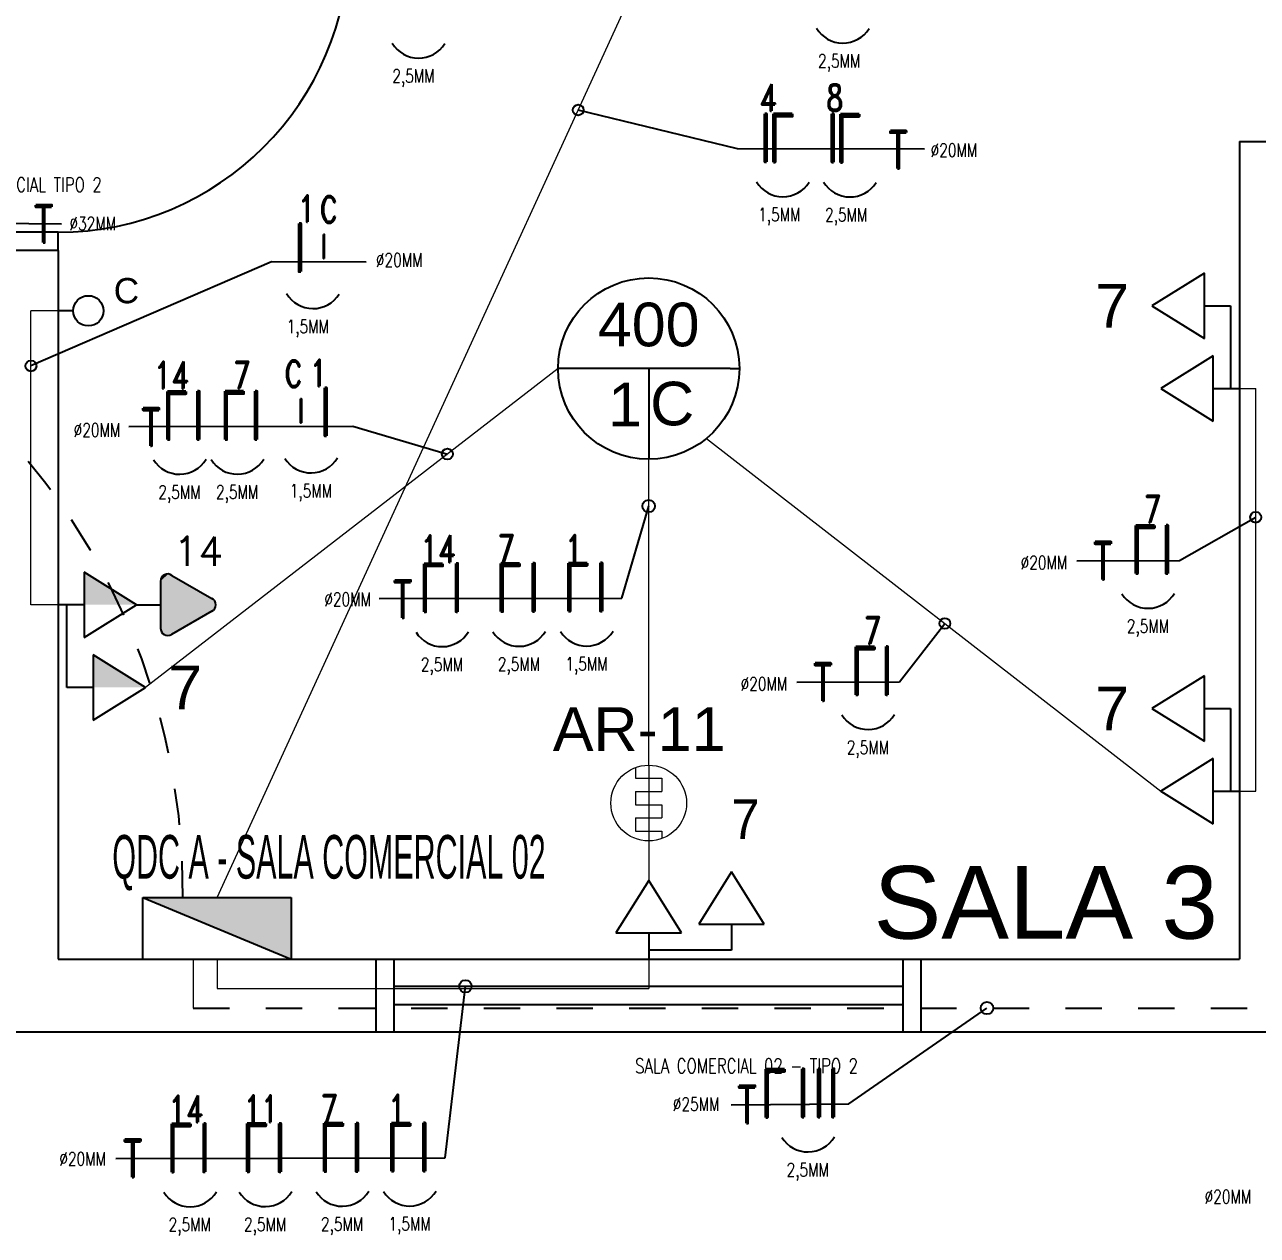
# Model space of a CAD drawing. Header units: metres. Extents: x 2999 to 3164, y 1641 to 1678.
# Drawn here: x 3033.813 to 3037.204, y 1668.927 to 1672.259 of the extents above; entities that cross this region are included whole.
import ezdxf
from ezdxf.enums import TextEntityAlignment as Align

# ---------------------------------------------------------------- set-up
doc = ezdxf.new("R2010")
doc.units = ezdxf.units.M
doc.linetypes.add('DASHDOT', pattern=[1, 0.5, -0.25, 0, -0.25])
for name, color, linetype in [('ELETRODUTO EMBUTIDO LAJE PAREDE', 2, 'Continuous'), ('ELETRODUTO LUMINÁRIA', 3, 'Continuous'), ('ELETRODUTO TEXTO', 250, 'Continuous'), ('PAREDE', 4, 'Continuous'), ('PDF3_DI-Barramento Fase 3', 4, 'Continuous'), ('TOMADAS-ENERGIA', 1, 'Continuous'), ('VISTA', 251, 'Continuous')]:
    doc.layers.add(name, color=color, linetype=linetype)
for name, color, linetype, lineweight in [('ELETRODUTOS', 5, 'Continuous', 20), ('REDE ELETRICA', 7, 'Continuous', 9), ('TOMADAS', 20, 'Continuous', 13)]:
    doc.layers.add(name, color=color, linetype=linetype, lineweight=lineweight)
doc.styles.add('GYN_Carimbo_Página', font='arial.ttf', dxfattribs={"height": 0.6})
doc.styles.add('GYN_Dispositivos', font='arial.ttf', dxfattribs={"height": 0.2})
doc.styles.add('ROMAND', font='romand__.ttf', dxfattribs={"width": 0.75})
doc.styles.add('ROMANS', font='ROMANS.shx', dxfattribs={"width": 0.8, "height": 0.1})
doc.styles.get("Standard").update_dxf_attribs({"font": 'arial.ttf', "height": 0.2})

# ---------------------------------------------------------------- blocks, each defined once
blk = doc.blocks.new('*U62')
for p, q in [((-0.3732, 0), (-0.4158, 0)), ((0.3732, 0), (-0.3732, 0)), ((0, 0), (0, -0.3732)), ((0.3732, 0), (0.4158, 0)), ((0, -0.3732), (0, -0.4158))]:
    blk.add_line(p, q)
blk.add_circle((0, 0), 0.4158)
at = {"color": 7, "style": 'GYN_Dispositivos'}
blk.add_attdef('P', text='', height=0.2, dxfattribs=at).set_placement((0, 0.1596), align=Align.BOTTOM_CENTER)
blk.add_attdef('CI', text='', height=0.2, dxfattribs=at).set_placement((-0.1596, 0), align=Align.TOP_RIGHT)
blk.add_attdef('CM', text='', height=0.2, dxfattribs=at).set_placement((0.1596, 0), align=Align.TOP_LEFT)
blk = doc.blocks.new('*U53')
for p, q in [((0, 0.36), (-0.15, 0.12)), ((0.15, 0.12), (0, 0.36)), ((-0.15, 0.12), (0.15, 0.12)), ((0, 0.12), (0, 0))]:
    blk.add_line(p, q)
at = {"layer": 'REDE ELETRICA', "style": 'GYN_Carimbo_Página'}
blk.add_attdef('CIRCUITO', text='', height=0.2, dxfattribs=at).set_placement((0, 0.5421), align=Align.MIDDLE_CENTER)
blk = doc.blocks.new('*U54')
for points in [[(0, 0.36), (-0.075, 0.24), (0, 0.24)], [(0, 0.24), (-0.075, 0.24), (-0.15, 0.12), (0, 0.12)]]:
    blk.add_hatch(color=256).paths.add_polyline_path(points)
for p, q in [((0, 0.36), (-0.15, 0.12)), ((0.15, 0.12), (0, 0.36)), ((-0.15, 0.12), (0.15, 0.12)), ((0, 0.12), (0, 0))]:
    blk.add_line(p, q)
at = {"layer": 'REDE ELETRICA', "style": 'GYN_Carimbo_Página'}
blk.add_attdef('CIRCUITO', text='', height=0.2, dxfattribs=at).set_placement((0, 0.5421), align=Align.MIDDLE_CENTER)
blk = doc.blocks.new('TEALT03')
for p, q in [((-1.617, 1.949), (-0.353, 4.139)), ((0.353, 4.139), (1.631, 1.925)), ((-1.297, 1.32), (1.28, 1.32)), ((0, 0), (0, 1.32))]:
    blk.add_line(p, q)
for centre, start, end in [((0, 3.967), 26.04787, 153.95213), ((-1.302, 1.713), 143.13324, 270.77697), ((1.3, 1.713), 267.18113, 32.56886)]:
    blk.add_arc(centre, 0.393, start, end)
at = {"linetype": 'Continuous'}
for points in [[(-1.617, 1.949), (1.487, 1.367), (-0.353, 4.139)], [(-0.353, 4.139), (1.64, 1.516), (-0.208, 4.3)], [(1.64, 1.516), (-0.353, 4.139), (1.487, 1.367)], [(-0.208, 4.3), (1.693, 1.721), (0, 4.36)], [(1.693, 1.721), (-0.208, 4.3), (1.64, 1.516)], [(0, 4.36), (1.631, 1.925), (0.208, 4.3)], [(1.631, 1.925), (0, 4.36), (1.693, 1.721)], [(0.353, 4.139), (0.208, 4.3), (1.631, 1.925)], [(-1.694, 1.75), (1.28, 1.32), (-1.617, 1.949)], [(1.28, 1.32), (-1.694, 1.75), (-1.307, 1.32)], [(-1.655, 1.54), (-1.307, 1.32), (-1.694, 1.75)], [(-1.307, 1.32), (-1.655, 1.54), (-1.512, 1.381)], [(1.487, 1.367), (-1.617, 1.949), (1.28, 1.32)]]:
    blk.add_solid(points, dxfattribs=at)
at = {"style": 'ROMANS', "flags": 8}
for tag, p in [('020', (-4.819, 2.032)), ('001', (3.506, 2.072))]:
    blk.add_attdef(tag, text='', height=1.6, dxfattribs=at).set_placement(p, align=Align.MIDDLE_CENTER)
blk = doc.blocks.new('TomadaAr')
at = {"layer": 'TOMADAS', "ltscale": 3}
for p, q in [((-0.0363, 0.311), (-0.0363, 0.2816)), ((0, 0.3175), (0, 0)), ((-0.0363, 0.2816), (0.0363, 0.2816)), ((0.0363, 0.2816), (0.0363, 0.2453)), ((-0.0363, 0.2453), (0.0363, 0.2453)), ((-0.0363, 0.2453), (-0.0363, 0.2089)), ((-0.0363, 0.2089), (0.0363, 0.2089)), ((0.0363, 0.2089), (0.0363, 0.1726)), ((-0.0363, 0.1726), (0.0363, 0.1726)), ((-0.0363, 0.1726), (-0.0363, 0.1363)), ((-0.0363, 0.1363), (0.0363, 0.1363)), ((0.0363, 0.1363), (0.0363, 0.1157))]:
    blk.add_line(p, q, dxfattribs=at)
blk.add_circle((0, 0.2133), 0.1042, dxfattribs=at)
blk.add_attdef('AR-CI', text='', height=0.12).set_placement((-0.0261, 0.357), align=Align.CENTER)
blk = doc.blocks.new('Quadro terminal.')
blk.add_hatch(color=256).paths.add_polyline_path([(-0.3403, 0.2116), (0.3403, -0.0705), (0.3403, 0.2116)])
at = {"ltscale": 0.05}
for p, q in [((-0.3403, -0.0705), (-0.3403, 0.2116)), ((-0.3403, 0.2116), (0.3403, 0.2116)), ((-0.3403, 0.2116), (0.3403, -0.0705)), ((0.3403, 0.2116), (0.3403, -0.0705)), ((-0.3403, -0.0705), (0.3403, -0.0705))]:
    blk.add_line(p, q, dxfattribs=at)
at = {"layer": 'REDE ELETRICA', "style": 'GYN_Carimbo_Página'}
blk.add_attdef('CM', text='', height=0.2, rotation=360, dxfattribs=at).set_placement((-0.2537, 0.2384), align=Align.BOTTOM_LEFT)
blk = doc.blocks.new('*U50')
blk.add_line((0, 0.12), (0, 0))
blk.add_circle((0, 0.24), 0.12)
at = {"layer": 'REDE ELETRICA', "style": 'GYN_Carimbo_Página'}
blk.add_attdef('COMANDO', text='', height=0.2, dxfattribs=at).set_placement((0, 0.5421), align=Align.MIDDLE_CENTER)

msp = doc.modelspace()

# ---------------------------------------------------------------- linework, layer by layer
at = {"layer": 'ELETRODUTO EMBUTIDO LAJE PAREDE', "linetype": 'DASHDOT', "ltscale": 0.005}
msp.add_line((3034.2764, 1669.5525), (3037.6805, 1669.5525), dxfattribs=at)
msp.add_arc((3032.3906, 1669.8738), 1.8581, 359.4708, 109.3079, dxfattribs=at)
at = {"layer": 'ELETRODUTO LUMINÁRIA'}
for p, q in [((3037.1306, 1671.4848), (3037.1306, 1671.2572)), ((3033.9292, 1670.4347), (3033.9292, 1670.6623)), ((3037.1306, 1670.3767), (3037.1306, 1670.1491)), ((3035.7575, 1669.7116), (3035.5299, 1669.7116))]:
    msp.add_line(p, q, dxfattribs=at)
at = {"layer": 'ELETRODUTO TEXTO', "linetype": 'Continuous', "ltscale": 0.005}
for p, q in [((3035.7743, 1671.917), (3035.336, 1672.0238)), ((3034.4918, 1671.6059), (3033.8303, 1671.3195)), ((3034.7157, 1671.1537), (3034.976, 1671.077)), ((3035.4564, 1670.6809), (3035.5299, 1670.9339)), ((3036.9902, 1670.7837), (3037.1999, 1670.903)), ((3036.2197, 1670.45), (3036.3447, 1670.6108)), ((3034.9698, 1669.14), (3035.0256, 1669.6123)), ((3036.0809, 1669.2887), (3036.4606, 1669.5525))]:
    msp.add_line(p, q, dxfattribs=at)
at = {"layer": 'ELETRODUTO TEXTO', "linetype": 'Continuous'}
for p, q in [((3036.2885, 1671.9161), (3035.7743, 1671.917)), ((3033.9144, 1671.71), (3033.5905, 1671.7122)), ((3034.753, 1671.6052), (3034.4918, 1671.6059)), ((3034.1, 1671.1528), (3034.7157, 1671.1537)), ((3036.708, 1670.7829), (3036.9905, 1670.7837)), ((3034.7885, 1670.68), (3035.4564, 1670.6809)), ((3035.9375, 1670.4492), (3036.22, 1670.45)), ((3035.757, 1669.2866), (3036.0809, 1669.2887)), ((3034.0641, 1669.1384), (3034.9698, 1669.14))]:
    msp.add_line(p, q, dxfattribs=at)
at = {"layer": 'ELETRODUTO TEXTO', "linetype": 'Continuous', "ltscale": 0.005}
for centre, radius in [((3035.336, 1672.0238), 0.0149), ((3033.8303, 1671.3195), 0.0149), ((3034.976, 1671.077), 0.0149), ((3035.5299, 1670.9339), 0.017), ((3037.1999, 1670.903), 0.0149), ((3036.3447, 1670.6108), 0.0149), ((3035.0256, 1669.6123), 0.017), ((3036.4606, 1669.5525), 0.017)]:
    msp.add_circle(centre, radius, dxfattribs=at)
at = {"layer": 'ELETRODUTO TEXTO'}
for centre, start, end in [((3036.0642, 1672.2926), 210.9889, 328.0806), ((3034.8971, 1672.2513, 0.1692), 210.9889, 328.0806), ((3035.8994, 1671.8698), 210.9889, 328.0806), ((3036.0835, 1671.8693), 210.9889, 328.0806), ((3034.6063, 1671.5621, 0.1692), 210.9889, 328.0806), ((3034.2394, 1671.1063), 211.9194, 329.0111), ((3034.3981, 1671.1065), 211.9194, 329.0111), ((3034.6011, 1671.1099, 0.1692), 211.9194, 329.0111), ((3036.904, 1670.7374), 211.9194, 329.0111), ((3034.9617, 1670.6319), 211.9194, 329.0111), ((3035.1735, 1670.6328), 211.9194, 329.0111), ((3035.3592, 1670.6336), 211.9194, 329.0111), ((3036.1335, 1670.4038), 211.9194, 329.0111), ((3035.968, 1669.2414), 211.9194, 329.0111), ((3034.2677, 1669.0905), 211.9194, 329.0111), ((3034.4751, 1669.091), 211.9194, 329.0111), ((3034.6869, 1669.0919), 211.9194, 329.0111), ((3034.8725, 1669.0926), 211.9194, 329.0111)]:
    msp.add_arc(centre, 0.0848, start, end, dxfattribs=at)
at = {"layer": 'ELETRODUTOS', "linetype": 'Continuous', "ltscale": 0.005}
for p, q in [((3034.3424, 1669.8566), (3035.5299, 1672.4467)), ((3033.8303, 1670.6623), (3033.8303, 1671.4712)), ((3033.9049, 1671.4712), (3033.8303, 1671.4712)), ((3033.9049, 1670.6623), (3033.8303, 1670.6623)), ((3034.2764, 1669.6873), (3034.2764, 1669.5525))]:
    msp.add_line(p, q, dxfattribs=at)
at = {"layer": 'ELETRODUTOS'}
for p, q in [((3035.2804, 1671.3123), (3034.1452, 1670.4347)), ((3037.1549, 1671.2572), (3037.1999, 1671.2572)), ((3037.1999, 1670.1491), (3037.1999, 1671.2572)), ((3035.6891, 1671.1202), (3036.9389, 1670.1491)), ((3035.5299, 1670.2208), (3035.5299, 1671.0629)), ((3037.1549, 1670.1491), (3037.1999, 1670.1491)), ((3034.3424, 1669.6873), (3034.3424, 1669.6062)), ((3035.5299, 1669.6873), (3035.5299, 1669.6062)), ((3034.3424, 1669.6062), (3035.5299, 1669.6062))]:
    msp.add_line(p, q, dxfattribs=at)
at = {"layer": 'PAREDE'}
for p, q in [((3037.1549, 1671.9373), (3037.1549, 1669.6873)), ((3037.1549, 1671.9373), (3037.3049, 1671.9373)), ((3033.9049, 1669.6873), (3034.7799, 1669.6873)), ((3034.7799, 1669.4873), (3034.7799, 1669.6873)), ((3036.2799, 1669.6873), (3037.1549, 1669.6873)), ((3036.2799, 1669.4873), (3036.2799, 1669.6873)), ((3030.1299, 1669.4873), (3034.7799, 1669.4873)), ((3036.2799, 1669.4873), (3040.7549, 1669.4873))]:
    msp.add_line(p, q, dxfattribs=at)
at = {"layer": 'PAREDE', "linetype": 'Continuous'}
for q in [(3033.7049, 1671.6373), (3033.9049, 1669.6873)]:
    msp.add_line((3033.9049, 1671.6373), q, dxfattribs=at)
at = {"layer": 'VISTA', "linetype": 'Continuous'}
for p, q in [((3033.9049, 1671.6873), (3033.7049, 1671.6873)), ((3033.9049, 1671.6373), (3033.9049, 1671.6873))]:
    msp.add_line(p, q, dxfattribs=at)
at = {"layer": 'VISTA'}
for p, q in [((3034.7799, 1669.6873), (3036.2799, 1669.6873)), ((3034.8299, 1669.4873), (3034.8299, 1669.6873)), ((3036.2299, 1669.4873), (3036.2299, 1669.6873)), ((3034.8299, 1669.6123), (3036.2299, 1669.6123)), ((3034.8299, 1669.5623), (3036.2299, 1669.5623)), ((3034.7799, 1669.4873), (3036.2799, 1669.4873))]:
    msp.add_line(p, q, dxfattribs=at)
at = {"layer": 'VISTA', "linetype": 'Continuous'}
msp.add_arc((3033.9049, 1672.4873), 0.8, 270, 0, dxfattribs=at)

# ---------------------------------------------------------------- block references
at = {"layer": 'ELETRODUTO LUMINÁRIA'}
ref = msp.add_blockref('*U50', (3033.9049, 1671.4712), dxfattribs=dict(at, xscale=0.3470493322652681, yscale=0.3470493322652681, zscale=0.3470493322652681, rotation=270))
ref.add_attrib('COMANDO', 'C', dxfattribs={"layer": 'REDE ELETRICA', "height": 0.0694, "style": 'GYN_Carimbo_Página'}).set_placement((3034.093, 1671.4712), align=Align.BOTTOM_CENTER)
ref = msp.add_blockref('*U62', (3035.5299, 1671.3123), dxfattribs=dict(at, xscale=0.6000000000000001, yscale=0.6000000000000001, zscale=0.6000000000000001))
ref.add_attrib('P', '400', dxfattribs={"layer": '0', "color": 7, "height": 0.12, "style": 'GYN_Dispositivos'}).set_placement((3035.5299, 1671.3376), align=Align.BOTTOM_CENTER)
ref.add_attrib('CI', '1', dxfattribs={"layer": '0', "color": 7, "height": 0.12, "style": 'GYN_Dispositivos'}).set_placement((3035.5117, 1671.2733), align=Align.TOP_RIGHT)
ref.add_attrib('CM', 'C', dxfattribs={"layer": '0', "color": 7, "height": 0.12, "style": 'GYN_Dispositivos'}).set_placement((3035.534, 1671.276), align=Align.TOP_LEFT)
ref = msp.add_blockref('*U53', (3037.1306, 1671.4848), dxfattribs=dict(at, xscale=0.6000000000000001, yscale=0.6000000000000001, zscale=0.6000000000000001, rotation=90))
ref.add_attrib('CIRCUITO', '7', dxfattribs={"layer": 'REDE ELETRICA', "height": 0.12, "style": 'GYN_Carimbo_Página'}).set_placement((3036.8053, 1671.4848), align=Align.MIDDLE_CENTER)
at = {"layer": 'ELETRODUTO LUMINÁRIA', "xscale": 0.6000000000000001, "yscale": 0.6000000000000001, "zscale": 0.6000000000000001}
for name, p, rotation in [('*U53', (3037.1549, 1671.2572), 90), ('*U54', (3033.9049, 1670.6623), 270), ('*U53', (3037.1549, 1670.1491), 90)]:
    msp.add_blockref(name, p, dxfattribs=dict(at, rotation=rotation))
at = {"layer": 'ELETRODUTO LUMINÁRIA'}
ref = msp.add_blockref('*U54', (3033.9292, 1670.4347), dxfattribs=dict(at, xscale=0.6000000000000001, yscale=0.6000000000000001, zscale=0.6000000000000001, rotation=270))
ref.add_attrib('CIRCUITO', '7', dxfattribs={"layer": 'REDE ELETRICA', "height": 0.12, "style": 'GYN_Carimbo_Página'}).set_placement((3034.2545, 1670.4347), align=Align.MIDDLE_CENTER)
ref = msp.add_blockref('*U53', (3037.1306, 1670.3767), dxfattribs=dict(at, xscale=0.6000000000000001, yscale=0.6000000000000001, zscale=0.6000000000000001, rotation=90))
ref.add_attrib('CIRCUITO', '7', dxfattribs={"layer": 'REDE ELETRICA', "height": 0.12, "style": 'GYN_Carimbo_Página'}).set_placement((3036.8053, 1670.3767), align=Align.MIDDLE_CENTER)
ref = msp.add_blockref('*U53', (3035.7575, 1669.7116), dxfattribs=dict(at, xscale=0.6000000000000001, yscale=0.6000000000000001, zscale=0.6000000000000001))
ref.add_attrib('CIRCUITO', '7', dxfattribs={"layer": 'REDE ELETRICA', "height": 0.1092, "style": 'GYN_Carimbo_Página', "width": 0.910156}).set_placement((3035.7575, 1670.0724), align=Align.MIDDLE_LEFT)
ref = msp.add_blockref('Quadro terminal.', (3034.3424, 1669.7297), dxfattribs=dict(at, xscale=0.6000000000000001, yscale=0.6000000000000001, zscale=0.6000000000000001))
ref.add_attrib('CM', 'QDC A - SALA COMERCIAL 02', dxfattribs={"layer": 'REDE ELETRICA', "height": 0.12, "rotation": 360, "style": 'GYN_Carimbo_Página', "width": 0.5}).set_placement((3034.0542, 1669.8727), align=Align.BOTTOM_LEFT)
at = {"layer": 'ELETRODUTO LUMINÁRIA', "xscale": 0.6000000000000001, "yscale": 0.6000000000000001, "zscale": 0.6000000000000001}
msp.add_blockref('*U53', (3035.5299, 1669.6873), dxfattribs=at)
at = {"layer": 'PDF3_DI-Barramento Fase 3'}
ref = msp.add_blockref('TomadaAr', (3035.5299, 1669.9033), dxfattribs=at)
ref.add_attrib('AR-CI', 'AR-11', dxfattribs={"layer": '0', "color": 7, "height": 0.12}).set_placement((3035.5038, 1670.2603), align=Align.CENTER)
at = {"layer": 'TOMADAS-ENERGIA'}
ref = msp.add_blockref('TEALT03', (3034.1209, 1670.6623), dxfattribs=dict(at, xscale=0.04999999999999999, yscale=0.04999999999999999, zscale=0.04999999999999999, rotation=270))
ref.add_attrib('020', '14', dxfattribs={"layer": '0', "height": 0.08, "style": 'ROMANS'}).set_placement((3034.2225, 1670.8097), align=Align.MIDDLE_LEFT)

# ---------------------------------------------------------------- texts
msp.add_text('SALA 3', height=0.2).set_placement((3036.1485, 1669.7434))
at = {"layer": 'ELETRODUTO TEXTO', "style": 'ROMAND', "width": 0.75}
for s, height, p in [('2,5MM', 0.03685, (3035.9958, 1672.1293)), ('2,5MM', 0.03685, (3034.8245, 1672.088, 0.1692)), ('4', 0.0737, (3035.8342, 1671.9991)), ('8', 0.0737, (3036.0183, 1671.9986)), ('T', 0.1032, (3036.1883, 1671.8323)), ('%%C20MM', 0.03685, (3036.3055, 1671.8836)), ('SALA COMERCIAL TIPO 2', 0.04, (3033.5378, 1671.7863)), ('1', 0.0737, (3034.5653, 1671.694)), ('T', 0.1032, (3033.8373, 1671.628)), ('C', 0.0737, (3034.6248, 1671.6911)), ('%%C32MM', 0.03685, (3033.9364, 1671.6821)), ('1,5MM', 0.03685, (3035.831, 1671.7065)), ('2,5MM', 0.03685, (3036.0151, 1671.706)), ('%%C20MM', 0.03685, (3034.7794, 1671.5816)), ('1,5MM', 0.03685, (3034.5338, 1671.3988, 0.1692)), ('14', 0.07371, (3034.1692, 1671.2356)), ('7', 0.0737, (3034.3876, 1671.2358)), ('C', 0.0737, (3034.5277, 1671.2388)), ('1', 0.0737, (3034.5979, 1671.2417)), ('T', 0.1032, (3034.1326, 1671.069)), ('%%C20MM', 0.03685, (3033.9479, 1671.1137)), ('2,5MM', 0.03685, (3034.1808, 1670.9429)), ('2,5MM', 0.03685, (3034.3394, 1670.9432)), ('1,5MM', 0.03685, (3034.5425, 1670.9465, 0.1692)), ('7', 0.0737, (3036.8931, 1670.8668)), ('14', 0.07371, (3034.903, 1670.7577)), ('7', 0.0737, (3035.1148, 1670.7586)), ('1', 0.0737, (3035.3005, 1670.7593)), ('T', 0.1032, (3036.7516, 1670.7009)), ('%%C20MM', 0.03685, (3036.5532, 1670.7488)), ('T', 0.1032, (3034.8249, 1670.5951)), ('%%C20MM', 0.03685, (3034.6376, 1670.6478)), ('7', 0.0737, (3036.1227, 1670.5331)), ('2,5MM', 0.03685, (3036.8453, 1670.5741)), ('2,5MM', 0.03685, (3034.9031, 1670.4686)), ('2,5MM', 0.03685, (3035.1149, 1670.4695)), ('1,5MM', 0.03685, (3035.3005, 1670.4702)), ('T', 0.1032, (3035.9811, 1670.3672)), ('%%C20MM', 0.03685, (3035.7827, 1670.4151)), ('2,5MM', 0.03685, (3036.0749, 1670.2404)), ('SALA COMERCIAL 02 - TIPO 2', 0.04, (3035.4924, 1669.3615)), ('7', 0.0737, (3034.6281, 1669.2176)), ('1', 0.0737, (3034.8138, 1669.2184)), ('T', 0.1032, (3035.7723, 1669.2045)), ('14', 0.07371, (3034.209, 1669.2163)), ('11', 0.07371, (3034.4164, 1669.2168)), ('%%C25MM', 0.03685, (3035.5963, 1669.2586)), ('T', 0.1032, (3034.0823, 1669.0564)), ('%%C20MM', 0.03685, (3033.9085, 1669.1082)), ('2,5MM', 0.03685, (3035.9093, 1669.0781)), ('%%C20MM', 0.03685, (3037.0593, 1669.004)), ('2,5MM', 0.03685, (3034.2091, 1668.9272)), ('2,5MM', 0.03685, (3034.4165, 1668.9277)), ('2,5MM', 0.03685, (3034.6282, 1668.9286)), ('1,5MM', 0.03685, (3034.8139, 1668.9293))]:
    msp.add_text(s, height=height, dxfattribs=at).set_placement(p, align=Align.BOTTOM_LEFT)
for height, p in [(0.1327, (3035.871, 1672.0533)), (0.1327, (3036.0551, 1672.0528)), (0.1327, (3034.5896, 1671.7517, 0.1692)), (0.0663, (3034.6458, 1671.7014)), (0.1327, (3034.3103, 1671.2897)), (0.1327, (3034.469, 1671.2899)), (0.1327, (3034.6604, 1671.2995, 0.1692)), (0.0663, (3034.583, 1671.2491)), (0.1327, (3036.9749, 1670.9209)), (0.1327, (3035.0211, 1670.8157)), (0.1327, (3035.2329, 1670.8165)), (0.1327, (3035.4186, 1670.8173)), (0.1327, (3036.2044, 1670.5872)), (0.1327, (3035.9739, 1669.4248)), (0.1327, (3036.0177, 1669.425)), (0.1327, (3036.0567, 1669.4252)), (0.1327, (3034.3271, 1669.2743)), (0.1327, (3034.5345, 1669.2747)), (0.1327, (3034.7463, 1669.2756)), (0.1327, (3034.9319, 1669.2764))]:
    msp.add_text('I', height=height, rotation=180, dxfattribs=at).set_placement(p, align=Align.BOTTOM_LEFT)
at = {"layer": 'ELETRODUTO TEXTO', "style": 'ROMAND', "text_generation_flag": 2, "width": 0.75}
for p in [(3035.8565, 1672.0528), (3036.0406, 1672.0523), (3034.1886, 1671.2892), (3034.3473, 1671.2895), (3036.8532, 1670.9204), (3034.8947, 1670.8152), (3035.1065, 1670.816), (3035.2922, 1670.8168), (3036.0827, 1670.5867), (3035.8354, 1669.4243), (3034.2007, 1669.2738), (3034.4081, 1669.2742), (3034.6198, 1669.2751), (3034.8055, 1669.2759)]:
    msp.add_text('L', height=0.1327, rotation=180, dxfattribs=at).set_placement(p, align=Align.BOTTOM_LEFT)

doc.saveas('drawing.dxf')
